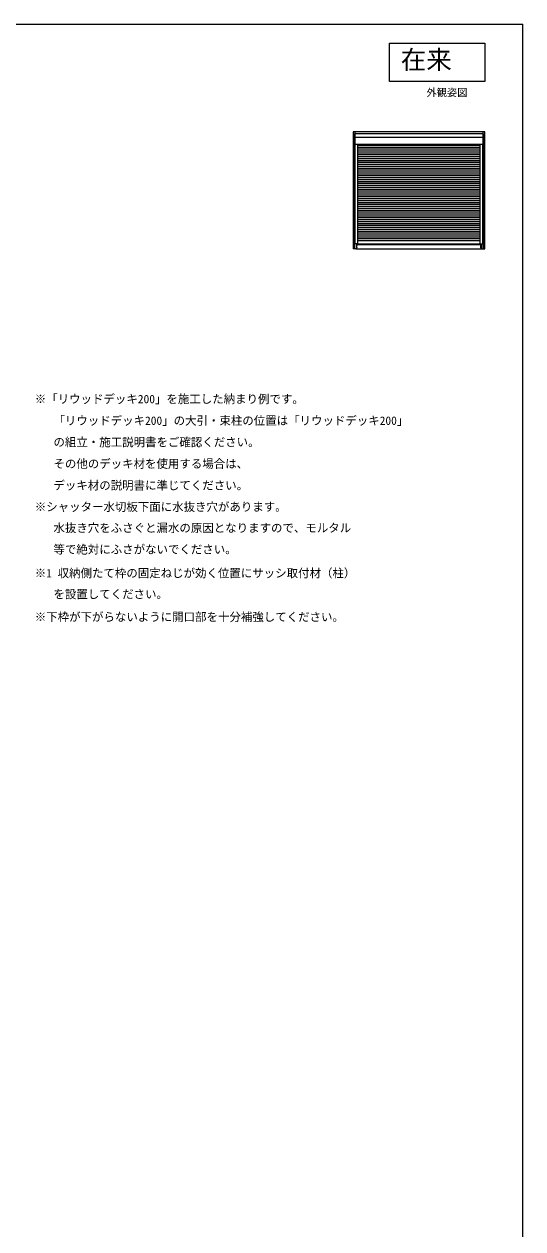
# Model space of a CAD drawing. Units: millimetres, scale not verified. Extents: x -700 to 700, y -1043 to 1038.
# Drawn here: x 177 to 700, y -266 to 997 of the extents above; entities that cross this region are included whole.
import ezdxf
from ezdxf.enums import TextEntityAlignment as Align

# ---------------------------------------------------------------- set-up
doc = ezdxf.new("R2010")
doc.units = ezdxf.units.MM
doc.header["$LTSCALE"] = 6
for name, color, linetype in [('0-1_USER1', 3, 'Continuous'), ('0-6_YKK_A1', 4, 'Continuous'), ('0-8_YKK_ZWAK', 7, 'Continuous')]:
    doc.layers.add(name, color=color, linetype=linetype)
doc.styles.add('ＭＳ ゴシック', font='')
doc.styles.get('ＭＳ ゴシック').set_extended_font_data('MS Gothic')

msp = doc.modelspace()

# ---------------------------------------------------------------- linework, layer by layer
at = {"layer": '0-1_USER1'}
msp.add_lwpolyline([(560, 976.7), (660, 976.7), (660, 936.7), (560, 936.7)], close=True, dxfattribs=at)
at = {"layer": '0-6_YKK_A1'}
for p, q in [((660, 883.7), (522.05, 883.7)), ((522.05, 883.7), (522.05, 761.175)), ((523.11, 881.415), (523.11, 766.575)), ((523.7, 881.415), (523.11, 881.415)), ((523.7, 883.7), (523.7, 870.7)), ((658.35, 881.755), (523.7, 881.755)), ((658.35, 877.755), (523.7, 877.755)), ((658.35, 870.7), (658.35, 883.7)), ((658.35, 881.415), (658.94, 881.415)), ((658.94, 766.575), (658.94, 881.415)), ((660, 761.175), (660, 883.7)), ((658.35, 870.7), (523.7, 870.7)), ((523.9, 870.7), (523.9, 766.575)), ((526.7, 870.7), (526.7, 766.45)), ((526.7, 869.89), (655.35, 869.89)), ((526.7, 867.89), (655.35, 867.89)), ((526.7, 865.89), (655.35, 865.89)), ((526.7, 865.89), (655.35, 865.89)), ((526.7, 865.89), (655.35, 865.89)), ((526.7, 863.89), (655.35, 863.89)), ((526.7, 861.89), (655.35, 861.89)), ((526.7, 859.89), (655.35, 859.89)), ((655.35, 766.45), (655.35, 870.7)), ((658.15, 766.575), (658.15, 870.7)), ((526.7, 857.89), (655.35, 857.89)), ((526.7, 857.89), (655.35, 857.89)), ((526.7, 857.89), (655.35, 857.89)), ((526.7, 855.89), (655.35, 855.89)), ((526.7, 853.89), (655.35, 853.89)), ((526.7, 851.89), (655.35, 851.89)), ((526.7, 849.89), (655.35, 849.89)), ((526.7, 849.89), (655.35, 849.89)), ((526.7, 849.89), (655.35, 849.89)), ((526.7, 847.89), (655.35, 847.89)), ((526.7, 845.89), (655.35, 845.89)), ((526.7, 843.89), (655.35, 843.89)), ((526.7, 841.89), (655.35, 841.89)), ((526.7, 841.89), (655.35, 841.89)), ((526.7, 841.89), (655.35, 841.89)), ((526.7, 839.89), (655.35, 839.89)), ((526.7, 837.89), (655.35, 837.89)), ((526.7, 835.89), (655.35, 835.89)), ((526.7, 833.89), (655.35, 833.89)), ((526.7, 833.89), (655.35, 833.89)), ((526.7, 833.89), (655.35, 833.89)), ((526.7, 831.89), (655.35, 831.89)), ((526.7, 829.89), (655.35, 829.89)), ((526.7, 827.89), (655.35, 827.89)), ((526.7, 825.89), (655.35, 825.89)), ((526.7, 825.89), (655.35, 825.89)), ((526.7, 825.89), (655.35, 825.89)), ((526.7, 823.89), (655.35, 823.89)), ((526.7, 821.89), (655.35, 821.89)), ((526.7, 819.89), (655.35, 819.89)), ((526.7, 817.89), (655.35, 817.89)), ((526.7, 817.89), (655.35, 817.89)), ((526.7, 817.89), (655.35, 817.89)), ((526.7, 815.89), (655.35, 815.89)), ((526.7, 813.89), (655.35, 813.89)), ((526.7, 811.89), (655.35, 811.89)), ((526.7, 809.89), (655.35, 809.89)), ((526.7, 809.89), (655.35, 809.89)), ((526.7, 809.89), (655.35, 809.89)), ((526.7, 807.89), (655.35, 807.89)), ((526.7, 805.89), (655.35, 805.89)), ((526.7, 803.89), (655.35, 803.89)), ((526.7, 801.89), (655.35, 801.89)), ((526.7, 801.89), (655.35, 801.89)), ((526.7, 801.89), (655.35, 801.89)), ((526.7, 799.89), (655.35, 799.89)), ((526.7, 797.89), (655.35, 797.89)), ((526.7, 795.89), (655.35, 795.89)), ((526.7, 793.89), (655.35, 793.89)), ((526.7, 793.89), (655.35, 793.89)), ((526.7, 793.89), (655.35, 793.89)), ((526.7, 791.89), (655.35, 791.89)), ((526.7, 789.89), (655.35, 789.89)), ((526.7, 787.89), (655.35, 787.89)), ((526.7, 785.89), (655.35, 785.89)), ((526.7, 785.89), (655.35, 785.89)), ((526.7, 785.89), (655.35, 785.89)), ((526.7, 783.89), (655.35, 783.89)), ((526.7, 781.89), (655.35, 781.89)), ((526.7, 779.89), (655.35, 779.89)), ((526.7, 777.89), (655.35, 777.89)), ((526.7, 777.89), (655.35, 777.89)), ((526.7, 777.89), (655.35, 777.89)), ((526.7, 775.89), (655.35, 775.89)), ((526.7, 773.89), (655.35, 773.89)), ((526.7, 771.89), (655.35, 771.89)), ((525.05, 761.175), (522.05, 761.175)), ((523.026, 761.275), (523.026, 766.475)), ((523.075, 766.437), (523.075, 761.313)), ((526.1, 766.575), (523.126, 766.575)), ((526.1, 761.175), (523.126, 761.175)), ((526.062, 766.537), (523.175, 766.537)), ((526.062, 761.213), (523.175, 761.213)), ((525.05, 761.175), (525.05, 761.075)), ((525.05, 761.075), (525.425, 761.075)), ((526.185, 766.46), (525.1, 766.46)), ((525.1, 766.46), (525.1, 761.29)), ((525.872, 765.982), (525.1, 765.982)), ((525.9, 765.975), (525.1, 765.975)), ((525.1, 765.67), (656.95, 765.67)), ((526, 765.625), (525.1, 765.625)), ((525.989, 765.615), (525.1, 765.615)), ((525.989, 762.135), (525.1, 762.135)), ((526, 762.125), (525.1, 762.125)), ((525.9, 761.775), (525.1, 761.775)), ((525.872, 761.768), (525.1, 761.768)), ((526.185, 761.29), (525.1, 761.29)), ((525.862, 764.975), (525.338, 764.975)), ((525.862, 762.775), (525.338, 762.775)), ((525.425, 761.075), (525.425, 761.175)), ((525.6, 765.237), (525.6, 764.713)), ((525.6, 762.513), (525.6, 763.037)), ((525.972, 766.46), (525.972, 766.082)), ((525.972, 761.29), (525.972, 761.668)), ((526, 766.46), (526, 766.075)), ((526, 761.29), (526, 761.675)), ((526.089, 762.235), (526.089, 765.515)), ((526.1, 762.225), (526.1, 765.525)), ((526.15, 766.46), (526.15, 766.45)), ((526.21, 761.075), (655.84, 761.075)), ((526.7, 769.89), (655.35, 769.89)), ((655.84, 761.075), (655.84, 761.175)), ((655.84, 761.175), (656.625, 761.175)), ((655.865, 766.46), (656.95, 766.46)), ((655.865, 761.29), (656.95, 761.29)), ((655.95, 766.575), (658.924, 766.575)), ((655.95, 762.225), (655.95, 765.525)), ((655.95, 761.175), (658.924, 761.175)), ((655.96, 762.235), (655.96, 765.515)), ((655.988, 766.537), (658.875, 766.537)), ((655.988, 761.213), (658.875, 761.213)), ((656.05, 766.46), (656.05, 766.075)), ((656.05, 765.625), (656.95, 765.625)), ((656.05, 762.125), (656.95, 762.125)), ((656.05, 761.29), (656.05, 761.675)), ((656.06, 765.615), (656.95, 765.615)), ((656.06, 762.135), (656.95, 762.135)), ((656.077, 766.46), (656.077, 766.082)), ((656.077, 761.29), (656.077, 761.668)), ((656.15, 765.975), (656.95, 765.975)), ((656.15, 761.775), (656.95, 761.775)), ((656.177, 765.982), (656.95, 765.982)), ((656.177, 761.768), (656.95, 761.768)), ((656.188, 764.975), (656.712, 764.975)), ((656.188, 762.775), (656.712, 762.775)), ((656.45, 765.237), (656.45, 764.713)), ((656.45, 762.513), (656.45, 763.037)), ((656.95, 766.46), (656.95, 761.29)), ((657, 761.175), (657, 761.075)), ((657, 761.175), (660, 761.175)), ((658.975, 766.437), (658.975, 761.313)), ((659.024, 761.275), (659.024, 766.475))]:
    msp.add_line(p, q, dxfattribs=at)
for points in [[(526.21, 761.075), (526.21, 761.175), (525.425, 761.175)], [(526.15, 766.45), (655.9, 766.45), (655.9, 766.46)], [(656.625, 761.175), (656.625, 761.075), (657, 761.075)]]:
    msp.add_lwpolyline(points, dxfattribs=at)
for centre, radius in [((525.6, 764.975), 0.25), ((525.6, 762.775), 0.25), ((525.6, 764.975), 0.0875), ((525.6, 762.775), 0.0875), ((656.45, 764.975), 0.25), ((656.45, 762.775), 0.25), ((656.45, 764.975), 0.0875), ((656.45, 762.775), 0.0875)]:
    msp.add_circle(centre, radius, dxfattribs=at)
for centre, radius, start, end in [((523.126, 766.475), 0.1, 90, 180), ((523.126, 761.275), 0.1, 180, 270), ((523.175, 766.437), 0.1, 90, 180), ((523.175, 761.313), 0.1, 180, 270), ((525.872, 766.082), 0.1, 270, 360), ((525.872, 761.668), 0.1, 0, 90), ((525.9, 766.075), 0.1, 270, 0), ((525.9, 761.675), 0.1, 0, 90), ((525.989, 765.515), 0.1, 360, 90), ((525.989, 762.235), 0.1, 270, 0), ((526, 765.525), 0.1, 0, 90), ((526, 762.225), 0.1, 270, 360), ((526.062, 766.437), 0.1, 13.14042, 90), ((526.062, 761.313), 0.1, 270, 346.85958), ((526.1, 766.475), 0.1, 0.00016, 90), ((526.1, 761.275), 0.1, 270, 359.99984), ((526.185, 766.475), 0.015, 270, 0.00016), ((526.185, 761.275), 0.015, 359.99984, 90), ((655.95, 766.475), 0.1, 90, 179.99984), ((655.865, 766.475), 0.015, 179.99984, 270), ((655.865, 761.275), 0.015, 90, 180.00016), ((655.95, 761.275), 0.1, 180.00016, 270), ((655.988, 766.437), 0.1, 90, 166.85958), ((655.988, 761.313), 0.1, 193.14042, 270), ((656.05, 765.525), 0.1, 90, 180), ((656.05, 762.225), 0.1, 180, 270), ((656.06, 765.515), 0.1, 90, 180), ((656.06, 762.235), 0.1, 180, 270), ((656.15, 766.075), 0.1, 180, 270), ((656.15, 761.675), 0.1, 90, 180), ((656.177, 766.082), 0.1, 180, 270), ((656.177, 761.668), 0.1, 90, 180), ((658.875, 766.437), 0.1, 0, 90), ((658.875, 761.313), 0.1, 270, 360), ((658.924, 766.475), 0.1, 0, 90), ((658.924, 761.275), 0.1, 270, 0)]:
    msp.add_arc(centre, radius, start, end, dxfattribs=at)
at = {"layer": '0-8_YKK_ZWAK'}
msp.add_line((-700, 996.7), (700, 996.7), dxfattribs=at)
msp.add_lwpolyline([(-700, -1043.3), (700, -1043.3), (700, 996.7)], dxfattribs=at)

# ---------------------------------------------------------------- texts
at = {"layer": '0-1_USER1', "style": 'ＭＳ ゴシック'}
for s, height, p in [('在来', 19.57, (572, 943.7)), ('外観姿図', 7.845, (599, 918.7)), ('※「リウッドデッキ200」を施工した納まり例です。', 8.798, (188.364, 596.768)), ('   「リウッドデッキ200」の大引・束柱の位置は「リウッドデッキ200」', 8.798, (190, 574.109)), ('   の組立・施工説明書をご確認ください。', 8.798, (190, 551.586)), ('   その他のデッキ材を使用する場合は、', 8.798, (190, 528.927)), ('   デッキ材の説明書に準じてください。', 8.798, (190, 506.268)), ('※シャッター水切板下面に水抜き穴があります。', 8.798, (188.364, 483.768)), ('   水抜き穴をふさぐと漏水の原因となりますので、モルタル', 8.798, (190, 461.655)), ('   等で絶対にふさがないでください。', 8.798, (190, 439.2)), ('※1 収納側たて枠の固定ねじが効く位置にサッシ取付材（柱）', 8.798, (188.364, 414.314)), ('   を設置してください。', 8.798, (190, 392.268)), ('※下枠が下がらないように開口部を十分補強してください。', 8.798, (188.364, 368.405))]:
    msp.add_text(s, height=height, dxfattribs=at).set_placement(p, align=Align.BOTTOM_LEFT)

doc.saveas('drawing.dxf')
